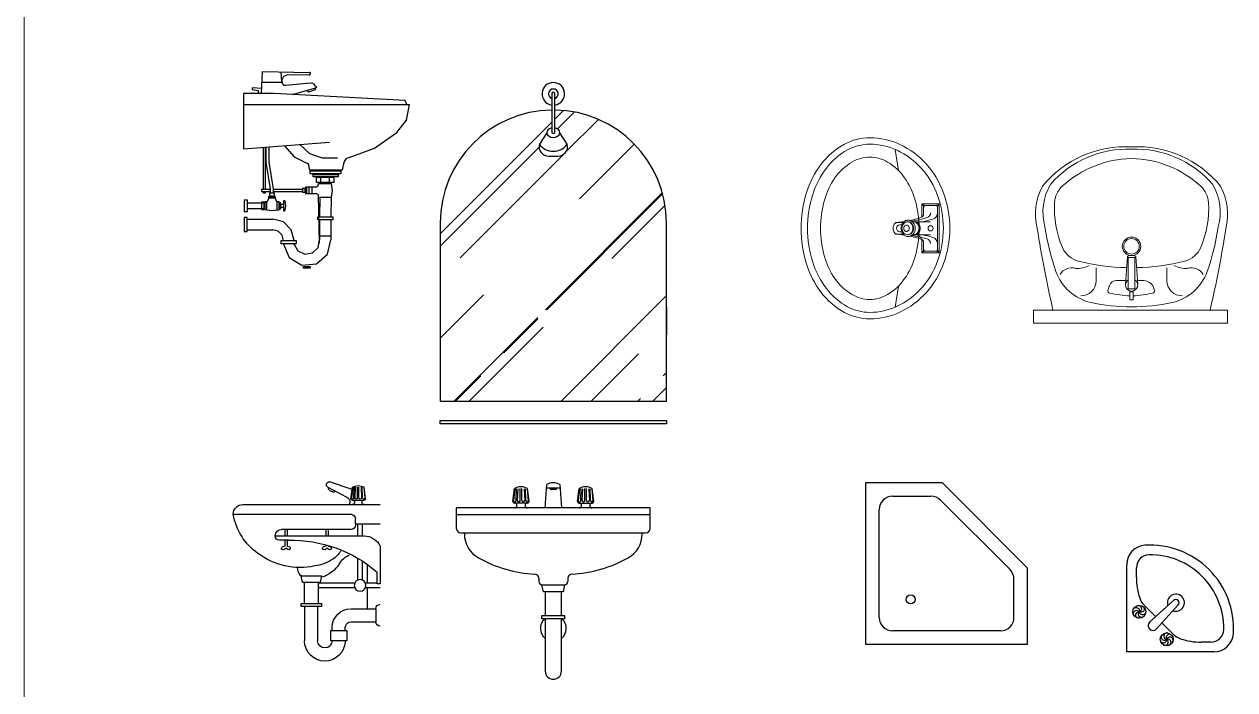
# Model space of a CAD drawing. Header units: inches. Extents: x 242965 to 445791, y 236206 to 423703.
# Drawn here: x 329306 to 333050, y 358161 to 360218 of the extents above; entities that cross this region are included whole.
import ezdxf

# ---------------------------------------------------------------- set-up
doc = ezdxf.new("R2010")
doc.units = ezdxf.units.IN
doc.header["$MEASUREMENT"] = 0
for name, color, linetype, lineweight in [('2', 181, 'Continuous', 20), ('9', 251, 'Continuous', 13), ('e', 96, 'Continuous', 5)]:
    doc.layers.add(name, color=color, linetype=linetype, lineweight=lineweight)
for name, color, linetype in [('A-EQPM-FIXD', 3, 'Continuous'), ('aaaa', 34, 'Continuous'), ('NOITHAT', 8, 'Continuous')]:
    doc.layers.add(name, color=color, linetype=linetype)

# ---------------------------------------------------------------- blocks, each defined once
blk = doc.blocks.new('A$C7E58762D')
at = {"layer": 'NOITHAT'}
for p, q in [((56.2, 539.5), (59.3, 607.9)), ((59.3, 607.9), (203.9, 605)), ((118.7, 575.7), (116.7, 606.8)), ((118.8, 574.2), (57.7, 573.5)), ((119, 581.7), (118.7, 575.7)), ((131.2, 565.8), (195, 571.5)), ((202.9, 598), (134.6, 597)), ((195, 571.5), (212.1, 572.9)), ((223.1, 562.5), (225.7, 557.5)), ((0, 539.5), (0, 368.5)), ((95, 539.5), (0, 539.5)), ((27.6, 557.5), (26.7, 552.5)), ((26.7, 552.5), (45.5, 549.5)), ((57, 555.5), (27.6, 557.5)), ((45.5, 549.5), (45.5, 539.5)), ((499.9, 517.9), (95, 539.5)), ((225.7, 557.5), (150.4, 535.7)), ((200.9, 544.6), (196.4, 549)), ((221.7, 551.5), (200.9, 544.6)), ((221.2, 556.2), (221.7, 551.5)), ((0, 506.3), (513.8, 506.3)), ((504.9, 506.3), (499.9, 517.9)), ((0, 368.5), (266.2, 389.2)), ((79.6, 329.3), (79.6, 374.7)), ((62.4, 242.8), (62.4, 373.4)), ((67.2, 373.7), (67.2, 242.8)), ((70.6, 328.5), (70.6, 374)), ((243.5, 340.8), (291, 340.8)), ((84, 245), (70.7, 327.3)), ((93, 245.7), (79.7, 328)), ((205.9, 303.1), (201.9, 318.8)), ((304.9, 303.1), (205.9, 303.1)), ((206.8, 291.3), (206.8, 301.2)), ((206.8, 301.2), (300.9, 301.2)), ((300.9, 301.2), (300.9, 291.3)), ((310.8, 327.9), (304.9, 303.1)), ((300.9, 291.3), (206.8, 291.3)), ((215.8, 282.4), (215.8, 289.3)), ((215.8, 289.3), (293, 289.3)), ((293, 282.4), (215.8, 282.4)), ((225.9, 265.1), (225.9, 281.6)), ((225.9, 281.6), (280.1, 281.6)), ((280.1, 265.1), (225.9, 265.1)), ((230.7, 282.4), (230.7, 281.6)), ((235.5, 265.1), (235.5, 262)), ((239.5, 265.1), (239.5, 281.6)), ((266.6, 265.1), (266.6, 281.6)), ((270.3, 265.1), (270.3, 262)), ((276.2, 282.4), (276.2, 281.6)), ((280.1, 281.6), (280.1, 265.1)), ((293, 289.3), (293, 282.4)), ((55.9, 242.8), (55.9, 237.2)), ((84.1, 242.8), (55.9, 242.8)), ((55.9, 237.2), (84.1, 237.2)), ((62.4, 231.5), (62.4, 237.2)), ((67.2, 231.5), (62.4, 231.5)), ((67.2, 237.2), (67.2, 231.5)), ((96.5, 231.5), (80.7, 231.5)), ((80.7, 231.5), (80.7, 223.6)), ((84.1, 231.5), (84.1, 243.7)), ((93.2, 231.5), (93.2, 244.4)), ((183.5, 242.8), (93.2, 242.8)), ((93.2, 237.2), (183.5, 237.2)), ((96.5, 223.6), (96.5, 231.5)), ((183.5, 233.8), (183.5, 247.3)), ((183.5, 247.3), (190.3, 247.3)), ((190.3, 233.8), (183.5, 233.8)), ((190.3, 247.3), (190.3, 233.8)), ((224.2, 250.3), (191.5, 250.3)), ((191.5, 250.3), (191.5, 231.3)), ((191.5, 231.3), (225.1, 231.3)), ((194.8, 250.3), (194.8, 231.3)), ((202.8, 250.3), (202.8, 231.3)), ((211.8, 250.3), (211.8, 231.3)), ((232.1, 260.2), (232.1, 262)), ((232.1, 262), (272.8, 262)), ((2.8, 209.9), (2.8, 175.6)), ((12.9, 209.9), (2.8, 209.9)), ((12.9, 175.6), (12.9, 209.9)), ((12.9, 202.2), (66, 202.2)), ((63.8, 204.4), (55.9, 204.4)), ((55.9, 204.4), (55.9, 181.8)), ((63.8, 181.8), (63.8, 204.4)), ((66, 204.9), (66, 181.5)), ((69.6, 204.9), (66, 204.9)), ((71.7, 205.6), (71.7, 180.6)), ((98.8, 220.9), (77.3, 220.9)), ((77.3, 220.9), (77.3, 214.4)), ((98.8, 216.8), (77.3, 216.8)), ((80.7, 223.6), (96.5, 223.6)), ((98.8, 214.4), (98.8, 220.9)), ((104.4, 180.6), (104.4, 205.6)), ((110.1, 204.9), (106.6, 204.9)), ((110.1, 180.6), (110.1, 204.9)), ((112.4, 202.2), (112.4, 183)), ((115.7, 202.2), (112.4, 202.2)), ((115.7, 183), (115.7, 202.2)), ((115.7, 187.5), (115.7, 197.6)), ((115.7, 197.6), (123.7, 197.6)), ((123.7, 187.5), (115.7, 187.5)), ((123.7, 208.4), (123.7, 177.5)), ((127.1, 208.4), (123.7, 208.4)), ((123.7, 196.4), (123.7, 188.7)), ((272.9, 218.6), (235.2, 218.6)), ((236.6, 218.6), (235.5, 159.2)), ((271.4, 218.6), (270.3, 159.2)), ((2.8, 175.6), (12.9, 175.6)), ((2.8, 157), (2.8, 112.9)), ((11.8, 157), (2.8, 157)), ((11.8, 112.9), (11.8, 157)), ((11.8, 151.6), (90.8, 151.6)), ((12.9, 184.1), (66, 184.1)), ((55.9, 181.8), (63.8, 181.8)), ((112.4, 183), (115.7, 183)), ((123.7, 177.5), (127, 177.5)), ((229.9, 149.1), (229.9, 159.2)), ((229.9, 159.2), (276.2, 159.2)), ((276.2, 159.2), (276.2, 149.1)), ((2.8, 112.9), (11.8, 112.9)), ((11.8, 118.5), (90.8, 118.5)), ((276.2, 149.1), (229.9, 149.1)), ((235.5, 149.1), (235.5, 87.3)), ((270.3, 149.1), (270.3, 87.3)), ((116.9, 75.7), (116.9, 85.8)), ((116.9, 85.8), (163.2, 85.8)), ((163.2, 75.7), (116.9, 75.7)), ((123.9, 75.7), (123.9, 74.7)), ((157, 75.7), (157, 72.2)), ((163.2, 85.8), (163.2, 75.7)), ((270.3, 99.4), (235.5, 99.4)), ((157, 72.2), (157, 74.7)), ((185.8, 0), (185.8, 5.6)), ((185.8, 5.6), (206.1, 5.6)), ((206.1, 0), (185.8, 0)), ((206.1, 5.6), (206.1, 0))]:
    blk.add_line(p, q, dxfattribs=at)
at = {"layer": 'NOITHAT', "linetype": 'Continuous'}
for points in [[(202.9, 598, 0), (205, 597.9, 0), (206.9, 598.9, 0), (207.8, 600.9, 0), (207.5, 603, 0), (206, 604.5, 0), (203.9, 605, 0)], [(118.7, 575.7, 0), (120.5, 570, 0), (125.2, 566.2, 0), (131.2, 565.8, 0)], [(134.6, 597, 0), (123.7, 592.4, 0), (119, 581.7, 0)], [(223.1, 562.5, 0), (218.9, 569.1, 0), (212.1, 572.9, 0)], [(474.2, 418.9, 0), (504.7, 457.7, 0), (513.8, 506.3, 0)], [(326.6, 341.7, 0), (405.3, 370.9, 0), (474.2, 418.9, 0)], [(127, 378.4, 0), (157.4, 344.4, 0), (197.9, 323.7, 0)], [(174.2, 382.1, 0), (204.7, 354.4, 0), (243.5, 340.8, 0)], [(326.6, 341.7, 0), (316.3, 337.6, 0), (310.8, 327.9, 0)], [(70.6, 328.5, 0), (70.6, 327.9, 0), (70.7, 327.3, 0)], [(79.6, 329.3, 0), (79.6, 328.6, 0), (79.7, 328, 0)], [(201.9, 318.8, 0), (200.8, 321.9, 0), (197.9, 323.7, 0)], [(84.1, 243.7, 0), (84.1, 244.3, 0), (84, 245, 0)], [(93.2, 244.4, 0), (93.1, 245.1, 0), (93, 245.7, 0)], [(224.2, 250.3, 0), (230, 253.8, 0), (232.1, 260.2, 0)], [(235.2, 77.6, 0), (231.7, 226.2, 0), (225.1, 231.3, 0)], [(272.9, 218.6, 0), (275.3, 240.3, 0), (272.8, 262, 0)], [(69.6, 204.9, 0), (75.2, 208.3, 0), (77.3, 214.4, 0)], [(98.8, 214.4, 0), (100.9, 208.3, 0), (106.6, 204.9, 0)], [(128.8, 207.2, 0), (128.2, 208.1, 0), (127.1, 208.4, 0)], [(128.7, 178.8, 0), (131.1, 193, 0), (128.8, 207.2, 0)], [(66, 181.5, 0), (88, 178.5, 0), (110.1, 180.6, 0)], [(157, 85.4, 0), (148.2, 118.5, 0), (123.9, 142.8, 0), (90.8, 151.6, 0)], [(127, 177.5, 0), (128.1, 177.9, 0), (128.7, 178.8, 0)], [(123.9, 85.4, 0), (119.4, 102, 0), (107.3, 114.1, 0), (90.8, 118.5, 0)], [(123.9, 74.7, 0), (141.6, 32.9, 0), (180.5, 9.5, 0), (225.7, 13.4, 0), (260, 43.1, 0), (270.3, 87.3, 0)], [(157, 74.7, 0), (168.7, 53.8, 0), (190.2, 43.4, 0), (213.8, 47.1, 0), (231, 63.8, 0), (235.5, 87.3, 0)]]:
    blk.add_polyline3d(points, dxfattribs=at)
blk = doc.blocks.new('12344555')
at = {"layer": 'aaaa', "color": 0}
for p, q in [((45.4, 838), (49.9, 874)), ((50.9, 873.5), (47.5, 840.6)), ((54.2, 840.6), (55.7, 873.5)), ((58.7, 873.5), (57.3, 840.6)), ((66, 840.6), (65.8, 874)), ((69.8, 840.6), (70, 874)), ((77.1, 873.5), (78.5, 840.6)), ((81.6, 840.6), (80.1, 873.5)), ((84.9, 873.5), (88.3, 840.6)), ((90.4, 838), (85.9, 874)), ((86.8, 866.7), (156.6, 890)), ((161.4, 873.4), (103, 842.7)), ((157.2, 864.5), (146.1, 858.9)), ((85.9, 833.5), (49.9, 833.5)), ((94.2, 829.9), (95.1, 820)), ((424.5, 820), (0, 820)), ((454.5, 790), (89.6, 790)), ((454.5, 790), (454.5, 790)), ((76.5, 760), (0, 760)), ((54.9, 723), (54.9, 760)), ((69.3, 723), (69.3, 760)), ((76.5, 760), (76.5, 775)), ((76.5, 760), (76.5, 756.8)), ((324.6, 723), (49.5, 723)), ((90, 743.2), (304.6, 743.2)), ((161.1, 743.2), (161.1, 723)), ((168.3, 743.2), (168.3, 723)), ((288, 743.2), (288, 723)), ((295.2, 743.2), (295.2, 723)), ((324.6, 723.2), (324.6, 723)), ((0, 691.5), (0, 574.5)), ((161.1, 691.8), (153.9, 689.1)), ((158.4, 681), (164.7, 685.5)), ((161.1, 693.7), (161.1, 691.8)), ((171, 681), (164.7, 685.5)), ((168.3, 695.7), (168.3, 691.8)), ((168.3, 691.8), (175.5, 689.1)), ((288, 691.8), (280.8, 689.1)), ((283.5, 709.5), (311.1, 709.5)), ((285.3, 681), (291.6, 685.5)), ((288, 709.5), (288, 691.8)), ((297.9, 681), (291.6, 685.5)), ((295.2, 709.5), (295.2, 691.8)), ((295.2, 691.8), (302.4, 689.1)), ((54.9, 586.5), (54.9, 645.1)), ((69.3, 586.5), (69.3, 654)), ((9, 574.5), (9, 610.5)), ((39.6, 577.2), (39.6, 634.7)), ((244.4, 599.2), (181.4, 599.2)), ((181.4, 599.2), (185.9, 579.2)), ((239.9, 579.2), (244.4, 599.2)), ((-0.4, 562.8), (45.6, 562.8)), ((0, 574.5), (9, 574.5)), ((9, 577.2), (45.6, 577.2)), ((39.6, 498), (39.6, 562.8)), ((78.6, 577.2), (190.4, 577.2)), ((78.6, 562.8), (190.4, 562.8)), ((185.9, 579.2), (239.9, 579.2)), ((190.4, 513.8), (190.4, 579.2)), ((235.4, 579.2), (235.4, 513.8)), ((13.5, 498), (13.5, 457.5)), ((90, 498), (13.5, 498)), ((244.4, 513.8), (181.4, 513.8)), ((181.4, 513.8), (181.4, 504.8)), ((181.4, 504.8), (244.4, 504.8)), ((193.5, 504.8), (193.5, 399)), ((234, 504.8), (234, 399)), ((244.4, 504.8), (244.4, 513.8)), ((90, 457.5), (13.5, 457.5)), ((153, 430.5), (103.5, 430.5)), ((103.5, 430.5), (103.5, 399)), ((108, 430.5), (108, 439.5)), ((148.5, 430.5), (148.5, 439.5)), ((153, 399), (153, 430.5)), ((103.5, 399), (148.5, 399)), ((148.5, 399), (153, 399))]:
    blk.add_line(p, q, dxfattribs=at)
blk.add_circle((62.1, 570), 18, dxfattribs=at)
for centre, radius, start, end in [((67.9, 840.2), 38.2, 90, 118.0725), ((67.9, 840.2), 38.2, 61.9275, 90), ((143.7, 863.6), 5.25, 201.3902, 296.5536), ((157.5, 881.3), 8.78, 296.2093, 95.6273), ((153.6, 869.4), 6.13, 306.1985, 26.6158), ((49.9, 838), 4.5, 180, 270), ((50.9, 840.4), 3.38, 176.0168, 3.9832), ((49.9, 826.8), 6.75, 270, 90), ((61.6, 841.3), 4.38, 189.1254, 350.8746), ((74.2, 841.3), 4.38, 189.1254, 350.8746), ((85.9, 826.8), 6.75, 90, 270), ((84.9, 840.4), 3.38, 176.0168, 3.9832), ((85.9, 838), 4.5, 270, 0), ((109.2, 829), 15, 114.3147, 176.6414), ((91.6, 775), 15.1, 97.6876, 180), ((270.2, 821.8), 187, 305.1931, 350.2022), ((424.5, 790), 30, 0, 90), ((90, 756.8), 13.5, 180, 270), ((49.5, 668.4), 54.6, 90, 154.9424), ((304.6, 723.2), 20, 0, 90), ((311.1, 723), 13.5, 270, 0), ((273.1, 308.3), 401.3, 88.5124, 131.1519), ((183.7, 712), 71.3, 210.4344, 240.4083), ((155.6, 684.8), 4.68, 111.335, 306.7742), ((173.8, 684.8), 4.68, 233.2258, 68.665), ((282.5, 684.8), 4.68, 111.335, 306.7742), ((300.7, 684.8), 4.68, 233.2258, 68.665), ((69.7, 603.7), 65.7, 30.9852, 67.8122), ((206.4, 685.8), 93.8, 210.9852, 255.1229), ((215.6, 748.2), 118.9, 235.6683, 263.6854), ((247.5, 841.9), 216.6, 258.0148, 307.0428), ((206.4, 685.8), 93.8, 292.6695, 296.0061), ((196.9, 633), 59.6, 328.1092, 352.7209), ((0, 498), 13.5, 0, 90), ((90, 439.5), 58.5, 0, 90), ((0, 457.5), 13.5, 270, 0), ((90, 439.5), 18, 0, 90), ((171, 399), 63, 180, 0), ((171, 399), 22.5, 180, 0)]:
    blk.add_arc(centre, radius, start, end, dxfattribs=at)
blk = doc.blocks.new('®ff®fdfddfddded')
at = {"layer": 'aaaa', "color": 0}
for p, q in [((-5, 1009.7), (-5, 889.7)), ((5, 889.7), (5, 1009.7)), ((5, 931.8), (31.4, 958.2)), ((12.6, 901.3), (64.9, 953.6)), ((-350, 576.8), (-5, 921.8)), ((38, 829.1), (139.6, 930.6)), ((-20, 889.7), (-43.2, 854.4)), ((43.2, 854.4), (20, 889.7)), ((-350, 538.6), (-44, 844.7)), ((81.1, 685.5), (250.1, 854.5)), ((-288, 503), (32.1, 823.2)), ((-14.1, 817.2), (14.1, 817.2)), ((-24.5, 342.3), (337.1, 703.9)), ((-20.2, 342.3), (338, 700.6)), ((180.8, 500.9), (345.5, 665.6)), ((-350, 609.7), (-350, 59.7)), ((350, 59.7), (350, 609.7)), ((-350, 254.4), (-215.9, 388.5)), ((23.8, 59.7), (350, 385.9)), ((-350, 350), (-350, 265.8)), ((350, 350), (350, 265.8)), ((-307.1, 59.7), (-48.2, 318.6)), ((-154.4, 208.2), (-48.2, 314.4)), ((-260.5, 59.7), (-31.4, 288.8)), ((117.1, 59.7), (263.5, 206)), ((-302.9, 59.7), (-224.4, 138.2)), ((339.9, 138.2), (350, 148.3)), ((308, 59.7), (350, 101.6)), ((-350, 59.7), (350, 59.7)), ((261.4, 59.7), (269.9, 68.1)), ((-350, 0), (350, 0)), ((-350, -10), (-350, 0)), ((350, 0), (350, -10)), ((350, -10), (-350, -10)), ((-125, -250.3), (-120, -210.3)), ((-118.9, -210.9), (-122.7, -247.4)), ((-115.2, -247.4), (-113.6, -210.9)), ((-110.2, -210.9), (-111.8, -247.4)), ((-102.2, -247.4), (-102.3, -210.3)), ((-97.8, -247.4), (-97.7, -210.3)), ((-89.8, -210.9), (-88.2, -247.4)), ((-84.8, -247.4), (-86.4, -210.9)), ((-81.1, -210.9), (-77.3, -247.4)), ((-75, -250.3), (-80, -210.3)), ((-24.8, -270.3), (-20, -197.8)), ((-20, -207.8), (20, -207.8)), ((-10, -207.8), (-10, -212.8)), ((-10, -212.8), (10, -212.8)), ((10, -212.8), (10, -207.8)), ((20, -197.8), (24.8, -270.3)), ((75, -250.3), (80, -210.3)), ((81.1, -210.9), (77.3, -247.4)), ((84.8, -247.4), (86.4, -210.9)), ((89.8, -210.9), (88.2, -247.4)), ((97.8, -247.4), (97.7, -210.3)), ((102.2, -247.4), (102.3, -210.3)), ((110.2, -210.9), (111.8, -247.4)), ((115.2, -247.4), (113.6, -210.9)), ((118.9, -210.9), (122.7, -247.4)), ((125, -250.3), (120, -210.3)), ((-80, -255.3), (-120, -255.3)), ((80, -255.3), (120, -255.3)), ((300, -270.3), (-300, -270.3)), ((-300, -270.3), (-300, -290.3)), ((-300, -290.3), (-300, -332.8)), ((-300, -290.3), (300, -290.3)), ((300, -290.3), (300, -270.3)), ((300, -332.8), (300, -290.3)), ((-285, -347.8), (285, -347.8)), ((-274.9, -350.3), (-274.9, -350.3)), ((274.9, -350.3), (274.9, -350.3)), ((-45, -487.8), (-45, -497.8)), ((-35, -507.8), (35, -507.8)), ((-30, -530.1), (-35, -507.8)), ((35, -507.8), (30, -530.1)), ((45, -487.8), (45, -497.8)), ((30, -530.1), (-30, -530.1)), ((-25, -530.1), (-25, -602.8)), ((25, -602.8), (25, -530.1)), ((-35, -612.8), (-35, -602.8)), ((-35, -602.8), (35, -602.8)), ((35, -612.8), (-35, -612.8)), ((-25, -612.8), (-25, -775.1)), ((25, -775.1), (25, -612.8)), ((35, -602.8), (35, -612.8))]:
    blk.add_line(p, q, dxfattribs=at)
for centre, radius, start, end in [((0, 1009.7), 35, 278.2132, 261.7868), ((0, 1009.7), 15, 289.4712, 250.5288), ((0, 1009.7), 5, 0, 180), ((0, 609.7), 350, 90.8185, 180), ((0, 609.7), 350, 0, 89.1815), ((0, 893.4), 6.25, 216.8699, 323.1301), ((-14.1, 847.2), 30, 165.9638, 270), ((0, 885.3), 53.1, 215.571, 324.429), ((14.1, 847.2), 30, 270, 14.0362), ((-100, -247.8), 42.5, 90, 118.0725), ((-100, -247.8), 42.5, 61.9275, 90), ((0, -233.9), 41.3, 61.0028, 118.9972), ((100, -247.8), 42.5, 90, 118.0725), ((100, -247.8), 42.5, 61.9275, 90), ((-120, -250.3), 5, 180, 270), ((-118.9, -247.7), 3.76, 176.0168, 3.9832), ((-120, -262.8), 7.5, 270, 90), ((-107, -246.7), 4.87, 189.1254, 350.8746), ((-93, -246.7), 4.87, 189.1254, 350.8746), ((-80, -262.8), 7.5, 90, 270), ((-81.1, -247.7), 3.76, 176.0168, 3.9832), ((-80, -250.3), 5, 270, 0), ((80, -250.3), 5, 180, 270), ((81.1, -247.7), 3.76, 176.0168, 3.9832), ((80, -262.8), 7.5, 270, 90), ((93, -246.7), 4.87, 189.1254, 350.8746), ((107, -246.7), 4.87, 189.1254, 350.8746), ((120, -262.8), 7.5, 90, 270), ((118.9, -247.7), 3.76, 176.0168, 3.9832), ((120, -250.3), 5, 270, 0), ((-285, -332.8), 15, 180, 270), ((285, -332.8), 15, 270, 0), ((-191.6, -351.6), 83.2, 179.152, 241.7523), ((191.6, -351.6), 83.2, 298.2477, 0.848), ((-36, -75.2), 400.4, 240.8432, 266.9754), ((36, -75.2), 400.4, 273.0246, 299.1568), ((-58.6, -488.6), 13.6, 3.1993, 90), ((58.6, -488.6), 13.6, 90, 176.8007), ((-35, -497.8), 10, 180, 270), ((35, -497.8), 10, 270, 0), ((0, -642.8), 40, 131.4096, 231.3178), ((0, -642.8), 40, 308.6822, 48.5904), ((0, -775.1), 25, 180, 0)]:
    blk.add_arc(centre, radius, start, end, dxfattribs=at)
blk.add_ellipse((0, 889.7), major_axis=(20, 0), ratio=0.75, start_param=1.823477, end_param=7.601301, dxfattribs=at)
blk = doc.blocks.new('SAD123')
at = {"layer": '9'}
for p, q in [((535063.5, 354525.6), (535053.5, 354590.8)), ((535141.4, 354411.9), (535141.4, 354391.6)), ((535178.9, 354417.4), (535146.9, 354417.4)), ((535184.4, 354281.9), (535184.4, 354411.9)), ((535162.9, 354366.9), (535113.7, 354366.9)), ((535162.9, 354326.9), (535113.7, 354326.9)), ((535141.4, 354308.3), (535141.4, 354281.9)), ((535146.9, 354276.4), (535178.9, 354276.4)), ((535063.5, 354168.2), (535053.5, 354103))]:
    blk.add_line(p, q, dxfattribs=at)
for points in [[(534974.9, 354626.9, 0.125554), (534896.7, 354607, 0.105894), (534824.6, 354544.9, 0.086367), (534779.3, 354457.2, 0.076292), (534762.4, 354346.9, 0.076292), (534779.3, 354236.6, 0.086367), (534824.6, 354148.9, 0.105894), (534896.7, 354086.9, 0.125554), (534974.9, 354066.9, 0.125554)], [(534974.9, 354066.9, 0.109995), (535068, 354087.7, 0.102536), (535149.9, 354148.9, 0.093493), (535203.1, 354238.2, 0.08797), (535222.4, 354346.9, 0.08797), (535203.1, 354455.6, 0.093493), (535149.9, 354544.9, 0.102536), (535068, 354606.2, 0.109995), (534974.9, 354626.9, 0.109995)], [(534974.9, 354606.9, 0.125554), (534906.3, 354589.4, 0.105894), (534840.5, 354532.8, 0.086367), (534798.4, 354451.2, 0.076292), (534782.4, 354346.9, 0.076292), (534798.4, 354242.6, 0.086367), (534840.5, 354161, 0.105894), (534906.3, 354104.4, 0.125554), (534974.9, 354086.9, 0.125554)], [(534974.9, 354086.9, 0.109995), (535059.5, 354105.8, 0.102536), (535134.9, 354162.2, 0.093493), (535184.3, 354245.1, 0.08797), (535202.4, 354346.9, 0.08797), (535184.3, 354448.7, 0.093493), (535134.9, 354531.7, 0.102536), (535059.5, 354588.1, 0.109995), (534974.9, 354606.9, 0.109995)], [(535057.9, 354364.9, 0.150029), (535054, 354363.7, 0.107049), (535050.1, 354359.6, 0.075298), (535047.8, 354354.1, 0.06206), (535046.9, 354346.9, 0.06206), (535047.8, 354339.7, 0.075298), (535050.1, 354334.2, 0.107049), (535054, 354330.1, 0.150029), (535057.9, 354328.9, 0.005699), (535058, 354328.9, 0.107049)], [(535057.9, 354364.4, 0.150029), (535054.3, 354363.3, 0.107049), (535050.5, 354359.4, 0.075298), (535048.2, 354354, 0.06206), (535047.4, 354346.9, 0.06206), (535048.2, 354339.8, 0.075298), (535050.5, 354334.5, 0.107049), (535054.3, 354330.5, 0.150029), (535057.9, 354329.4, 0.006142), (535058, 354329.4, 0.107049)], [(535058, 354364.9, 0.005699), (535057.9, 354364.9, 0.150029)], [(535058, 354364.4, 0.006142), (535057.9, 354364.4, 0.150029)], [(535092.1, 354326.9, 0.013302), (535092.9, 354326.9, 0.113359), (535099.3, 354328.4, 0.103458), (535104.9, 354332.8, 0.091971), (535108.6, 354339.1, 0.085224), (535110, 354346.9, 0.085224), (535108.6, 354354.7, 0.091971), (535104.9, 354361.1, 0.103458), (535099.3, 354365.5, 0.113359), (535092.9, 354366.9, 0.013302), (535092.1, 354366.9, 0.103458)], [(535110.6, 354326.9, 0.102616), (535116.4, 354328.4, 0.103458), (535122.1, 354332.8, 0.091971), (535125.8, 354339.1, 0.085224), (535127.1, 354346.9, 0.085224), (535125.8, 354354.7, 0.091971), (535122.1, 354361.1, 0.103458), (535116.4, 354365.5, 0.102616), (535110.6, 354366.9, 0.113359)], [(535111.8, 354327, 0.031112), (535113.7, 354326.9, 0.113359), (535120.1, 354328.4, 0.103458), (535125.7, 354332.8, 0.091971), (535129.4, 354339.1, 0.085224), (535130.7, 354346.9, 0.085224), (535129.4, 354354.7, 0.091971), (535125.7, 354361.1, 0.103458), (535120.1, 354365.5, 0.113359), (535113.7, 354366.9, 0.113359)], [(535113.7, 354366.9, 0.031112), (535111.8, 354366.8, 0.103458)], [(535123, 354333.9, 0.022984), (535123.9, 354334.9, 0.091971), (535127, 354340.3, 0.085224), (535128.2, 354346.9, 0.085224), (535127, 354353.5, 0.091971), (535123.9, 354358.9, 0.022984), (535123, 354359.9, 0.113359)]]:
    blk.add_lwpolyline(points, format="xyb", dxfattribs=at)
for points in [[(534974.9, 354566.9, 0.135475), (534919.7, 354551.7, 0.106915), (534867, 354502.5, 0.081815), (534834.6, 354434.2, 0.070015), (534822.4, 354346.9, 0.070015), (534834.6, 354259.6, 0.081815), (534867, 354191.4, 0.106915), (534919.7, 354142.2, 0.135475), (534974.9, 354126.9, 0.135475), (535030.1, 354142.2, 0.106915), (535082.7, 354191.4, 0.081815), (535115.1, 354259.6, 0.070015), (535127.4, 354346.9, 0.070015), (535115.1, 354434.2, 0.081815), (535082.7, 354502.5, 0.106915), (535030.1, 354551.7, 0.135475)], [(535071.8, 354346.9, 0.085197), (535073.5, 354337, 0.091956), (535078.2, 354328.9, 0.103466), (535085.4, 354323.3, 0.113392), (535093.6, 354321.4, 0.113392), (535101.7, 354323.3, 0.103466), (535109, 354328.9, 0.091956), (535113.7, 354337, 0.085197), (535115.4, 354346.9, 0.085197), (535113.7, 354356.9, 0.091956), (535109, 354365, 0.103466), (535101.7, 354370.6, 0.113392), (535093.6, 354372.4, 0.113392), (535085.4, 354370.6, 0.103466), (535078.2, 354365, 0.091956), (535073.5, 354356.9, 0.085197)], [(535074.2, 354346.9, 0.085224), (535075.6, 354339.1, 0.091971), (535079.2, 354332.8, 0.103458), (535084.9, 354328.4, 0.113359), (535091.3, 354326.9, 0.113359), (535097.7, 354328.4, 0.103458), (535103.4, 354332.8, 0.091971), (535107.1, 354339.1, 0.085224), (535108.4, 354346.9, 0.085224), (535107.1, 354354.7, 0.091971), (535103.4, 354361.1, 0.103458), (535097.7, 354365.5, 0.113359), (535091.3, 354366.9, 0.113359), (535084.9, 354365.5, 0.103458), (535079.2, 354361.1, 0.091971), (535075.6, 354354.7, 0.085224)], [(535079.9, 354346.9, 0.085224), (535080.6, 354343, 0.091971), (535082.4, 354339.9, 0.103458), (535085.2, 354337.7, 0.113359), (535088.4, 354336.9, 0.113359), (535091.6, 354337.7, 0.103458), (535094.5, 354339.9, 0.091971), (535096.3, 354343, 0.085224), (535097, 354346.9, 0.085224), (535096.3, 354350.8, 0.091971), (535094.5, 354354, 0.103458), (535091.6, 354356.2, 0.113359), (535088.4, 354356.9, 0.113359), (535085.2, 354356.2, 0.103458), (535082.4, 354354, 0.091971), (535080.6, 354350.8, 0.085224)]]:
    blk.add_lwpolyline(points, format="xyb", close=True, dxfattribs=at)
for points in [[(535135.9, 354308.3), (535135.9, 354270.9), (535189.9, 354270.9), (535189.9, 354422.9), (535135.9, 354422.9)], [(535135.9, 354422.9), (535135.9, 354381.5)]]:
    blk.add_lwpolyline(points, dxfattribs=at)
blk.add_circle((535162.9, 354346.9), 8, dxfattribs=at)
for centre, radius, start, end in [((535150.3, 354438), 20.9, 226.293, 260.5769), ((535120.8, 354408.5), 20.9, 9.4231, 43.707), ((535146.9, 354411.9), 5.5, 90, 180), ((535147.9, 354394.3), 15, 286.4981, 0), ((535164.4, 354394.3), 20, 286.218, 0), ((535175.5, 354438), 20.9, 279.4231, 313.707), ((535178.9, 354411.9), 5.5, 0, 90), ((535204.9, 354408.5), 20.9, 136.293, 170.5769), ((535025.8, 354716.2), 352.7, 275.2191, 279.0224), ((535068.9, 354346.9), 11.1, 95.4526, 264.5474), ((535043.3, 354747.2), 383.1, 272.1975, 275.3274), ((535045.9, 354801.4), 444.1, 272.8316, 273.6282), ((535120.3, 354405.9), 40.2, 239.2099, 262.2031), ((535025.8, 354716.2), 352.7, 282.1315, 287.6999), ((535043.3, 354747.2), 383.1, 279.1724, 286.4981), ((535129.4, 354391.6), 12, 287.6999, 0), ((535045.9, 354801.4), 444.1, 281.8993, 286.218), ((535025.8, 353977.7), 352.7, 80.9776, 84.7809), ((535043.3, 353946.6), 383.1, 84.6726, 87.8025), ((535045.9, 353892.4), 444.1, 86.3718, 87.1684), ((535120.3, 354287.9), 40.2, 97.7969, 120.7901), ((535025.8, 353977.7), 352.7, 72.3001, 77.8685), ((535043.3, 353946.6), 383.1, 73.5019, 80.8276), ((535115.5, 354306.5), 20.5, 354.9716, 95.1114), ((535045.9, 353892.4), 444.1, 73.782, 78.1007), ((535164.4, 354299.6), 20, 0, 73.782), ((535129.4, 354302.3), 12, 0, 72.3001), ((535120.8, 354285.3), 20.9, 316.293, 350.5769), ((535146.9, 354281.9), 5.5, 180, 270), ((535147.9, 354299.6), 15, 0, 73.5019), ((535178.9, 354281.9), 5.5, 270, 0), ((535204.9, 354285.3), 20.9, 189.4231, 223.707), ((535150.3, 354255.8), 20.9, 99.4231, 133.707), ((535175.5, 354255.8), 20.9, 46.293, 80.5769)]:
    blk.add_arc(centre, radius, start, end, dxfattribs=at)
blk = doc.blocks.new('A$C29995FC3')
for p, q in [((284.2, 165.9), (278.2, 79.1)), ((286.8, 65.2), (286.8, 162.4)), ((286.8, 162.4), (297.2, 162.4)), ((307.4, 162.4), (297, 162.4)), ((307.4, 65.2), (307.4, 162.4)), ((310, 165.9), (316, 79.1)), ((187.9, 89.9), (187.9, 130.2)), ((406.3, 89.9), (406.3, 130.2)), ((228.5, 75.6), (224.1, 60.9)), ((279.3, 91.5), (250.1, 91.5)), ((297, 91.5), (297.1, 91.5)), ((297.2, 91.5), (297.1, 91.5)), ((314.9, 91.5), (330.3, 91.5)), ((363.1, 75.6), (367.6, 60.9)), ((297.4, 65.2), (286.8, 65.2)), ((296.8, 56.6), (292.1, 56.6)), ((292.1, 56.6), (292.1, 31.2)), ((296.8, 65.2), (307.4, 65.2)), ((297.4, 56.6), (302.1, 56.6)), ((302.1, 56.6), (302.1, 31.2)), ((292.1, 31.2), (296.8, 31.2)), ((302.1, 31.2), (297.4, 31.2)), ((540.1, 0), (54.1, 0))]:
    blk.add_line(p, q)
for points in [[(54.1, 0, -0.018253), (5.4, 252.2, -0.186169), (21.8, 383, -0.240952), (297.1, 504.3, -0.240398)], [(540.1, 0, 0.018253), (588.8, 252.2, 0.186169), (572.4, 383, 0.240952), (297.1, 504.3, 0.240398)]]:
    blk.add_lwpolyline(points, format="xyb")
for radius in [28.7, 23.9]:
    blk.add_circle((297.1, 196.8), radius)
for centre, radius, start, end in [((285.4, 181.4), 316.3, 87.8726, 138.9153), ((308.8, 181.4), 316.3, 41.0847, 92.1274), ((303.2, 143.2), 325.3, 91.0757, 132.6356), ((291, 143.2), 325.3, 47.3644, 88.9243), ((189.9, 303), 167, 148.8895, 195.9136), ((133.1, 328), 74.2, 132.6356, 176.8882), ((461.1, 328), 74.2, 3.1118, 47.3644), ((404.3, 303), 167, 344.0864, 31.1105), ((369.6, 315.1), 311, 176.8882, 202.9724), ((224.6, 315.1), 311, 337.0276, 3.1118), ((753.2, 362), 731.4, 188.2389, 199.3965), ((-159, 362), 731.4, 340.6035, 351.7611), ((151.5, 222.7), 74.2, 202.9724, 255.6245), ((442.7, 222.7), 74.2, 284.3755, 337.0276), ((287.5, 753.1), 621.7, 255.6245, 269.4268), ((294.7, 147.4), 21.3, 82.8781, 119.7306), ((299.5, 147.4), 21.3, 60.2694, 97.1219), ((306.7, 753.1), 621.7, 270.5732, 284.3755), ((203.3, 168.4), 148.4, 199.3965, 257.5654), ((111.8, 89), 41.7, 73.4279, 149.6343), ((129.3, 210), 81.3, 266.0377, 297.2181), ((390.9, 168.4), 148.4, 282.4346, 340.6035), ((464.9, 210), 81.3, 242.7819, 273.9623), ((482.4, 89), 41.7, 30.3657, 106.5721), ((139.4, 91.9), 48.5, 270.7533, 357.6899), ((250.1, 69.1), 22.5, 90, 163.1706), ((297.2, 77.5), 19, 123.0084, 269.7543), ((297, 77.5), 19, 270.2457, 56.9916), ((331.2, 51.7), 39.8, 36.8072, 91.3354), ((454.8, 91.9), 48.5, 182.3101, 269.2467), ((230.3, 59), 6.5, 163.1706, 261.0467), ((305.4, 368.2), 324.7, 256.4416, 267.6439), ((289.3, 343.2), 299.7, 272.4552, 284.115), ((361.4, 59), 6.5, 278.9533, 16.8294), ((300.4, 608.8), 599.3, 257.5654, 269.6865), ((293.8, 608.8), 599.3, 270.3135, 282.4346)]:
    blk.add_arc(centre, radius, start, end)
blk = doc.blocks.new('A$C26313374')
at = {"layer": 'NOITHAT'}
for p, q in [((0, 0), (0, 500)), ((0, 500), (236.1, 500)), ((500, 236.1), (236.1, 500)), ((83.3, 458.3), (201.6, 458.3)), ((41.7, 83.3), (41.7, 416.7)), ((446.1, 231.1), (231.1, 446.1)), ((500, 0), (500, 236.1)), ((458.3, 83.3), (458.3, 201.6)), ((416.7, 41.7), (83.3, 41.7)), ((500, 0), (0, 0))]:
    blk.add_line(p, q, dxfattribs=at)
blk.add_circle((138.9, 138.9), 13.9, dxfattribs=at)
for centre, start, end in [((83.3, 416.7), 90, 180), ((201.6, 416.7), 45, 90), ((416.7, 201.6), 0, 45), ((83.3, 83.3), 180, 270), ((416.7, 83.3), 270, 0)]:
    blk.add_arc(centre, 41.7, start, end, dxfattribs=at)
blk = doc.blocks.new('LavCorner')
for p, q in [((0, 0), (13.49, 0)), ((0, -13.49), (0, 0)), ((11.5, -1.5), (13.01, -1.5)), ((7.95, -7.25), (4.6, -3.54)), ((5.44, -4.46), (7.16, -2.74)), ((2.74, -7.16), (4.46, -5.44)), ((3.54, -4.6), (7.25, -7.95)), ((1.5, -13.01), (1.5, -11.5))]:
    blk.add_line(p, q)
for centre in [(6.19, -1.94), (1.94, -6.19)]:
    blk.add_circle(centre, 1)
for centre, radius, start, end in [((13.49, -3), 3, 3.4442, 90), ((11.5, -11.5), 10, 90, 108.4801), ((13.01, -3.5), 2, 0.5822, 90), ((3.6, -3.6), 12.91, 266.5558, 3.4442), ((4.07, -4.07), 0.75, 39.2752, 230.7248), ((3.6, -3.6), 11.41, 269.4178, 0.5822), ((9.28, -4.86), 3, 108.4801, 135), ((4.86, -9.28), 3, 135, 161.5199), ((7.6, -7.6), 1.32, 160.1612, 109.8388), ((7.6, -7.6), 0.5, 225, 45), ((11.5, -11.5), 10, 161.5199, 180), ((3.5, -13.01), 2, 180, 269.4178), ((3, -13.49), 3, 180, 266.5558)]:
    blk.add_arc(centre, radius, start, end)
at = {"extrusion": (0, 0, -1)}
for centre, major_axis in [((5.69, -1.89), (-0.497, 0.056)), ((5.83, -2.3), (-0.354, -0.354)), ((5.92, -1.52), (-0.266, 0.423)), ((6.35, -1.47), (0.165, 0.472)), ((6.66, -1.78), (0.472, 0.165)), ((6.24, -2.44), (0.056, -0.497)), ((6.61, -2.21), (0.423, -0.266))]:
    blk.add_ellipse(centre, major_axis=major_axis, ratio=1, start_param=0, end_param=3.141593, dxfattribs=at)
for centre, major_axis in [((1.89, -5.69), (-0.056, 0.497)), ((2.3, -5.83), (0.354, 0.354)), ((1.52, -5.92), (-0.423, 0.266)), ((1.47, -6.35), (-0.472, -0.165)), ((1.78, -6.66), (-0.165, -0.472)), ((2.44, -6.24), (0.497, -0.056)), ((2.21, -6.61), (0.266, -0.423))]:
    blk.add_ellipse(centre, major_axis=major_axis, ratio=1, start_param=0, end_param=3.141593)

msp = doc.modelspace()

# ---------------------------------------------------------------- linework, layer by layer
at = {"layer": '9'}
msp.add_lwpolyline([(333027.495, 359294.463), (332427.495, 359294.463), (332427.495, 359334.463), (333027.495, 359334.463)], close=True, dxfattribs=at)
at = {"layer": 'e', "linetype": 'Continuous'}
msp.add_line((329306.222, 336420.808), (329306.222, 372060.808), dxfattribs=at)

# ---------------------------------------------------------------- block references
at = {"layer": '2'}
msp.add_blockref('SAD123', (-203053.871, 5240.541), dxfattribs=at)
at = {"layer": '9'}
for name, p in [('A$C29995FC3', (332433.402, 359334.785)), ('A$C26313374', (331908.495, 358301.188))]:
    msp.add_blockref(name, p, dxfattribs=at)
at = {"layer": 'A-EQPM-FIXD', "xscale": 20, "yscale": 20, "zscale": 20, "rotation": 90}
msp.add_blockref('LavCorner', (332715.499, 358278.093), dxfattribs=at)
at = {"layer": 'aaaa'}
msp.add_blockref('®ff®fdfddfddded', (330942.369, 358993.397), dxfattribs=at)
at = {"layer": 'aaaa', "xscale": -1}
msp.add_blockref('12344555', (330406.938, 357913.503), dxfattribs=at)
at = {"layer": 'NOITHAT'}
msp.add_blockref('A$C7E58762D', (329984.036, 359464.232), dxfattribs=at)

doc.saveas('drawing.dxf')
